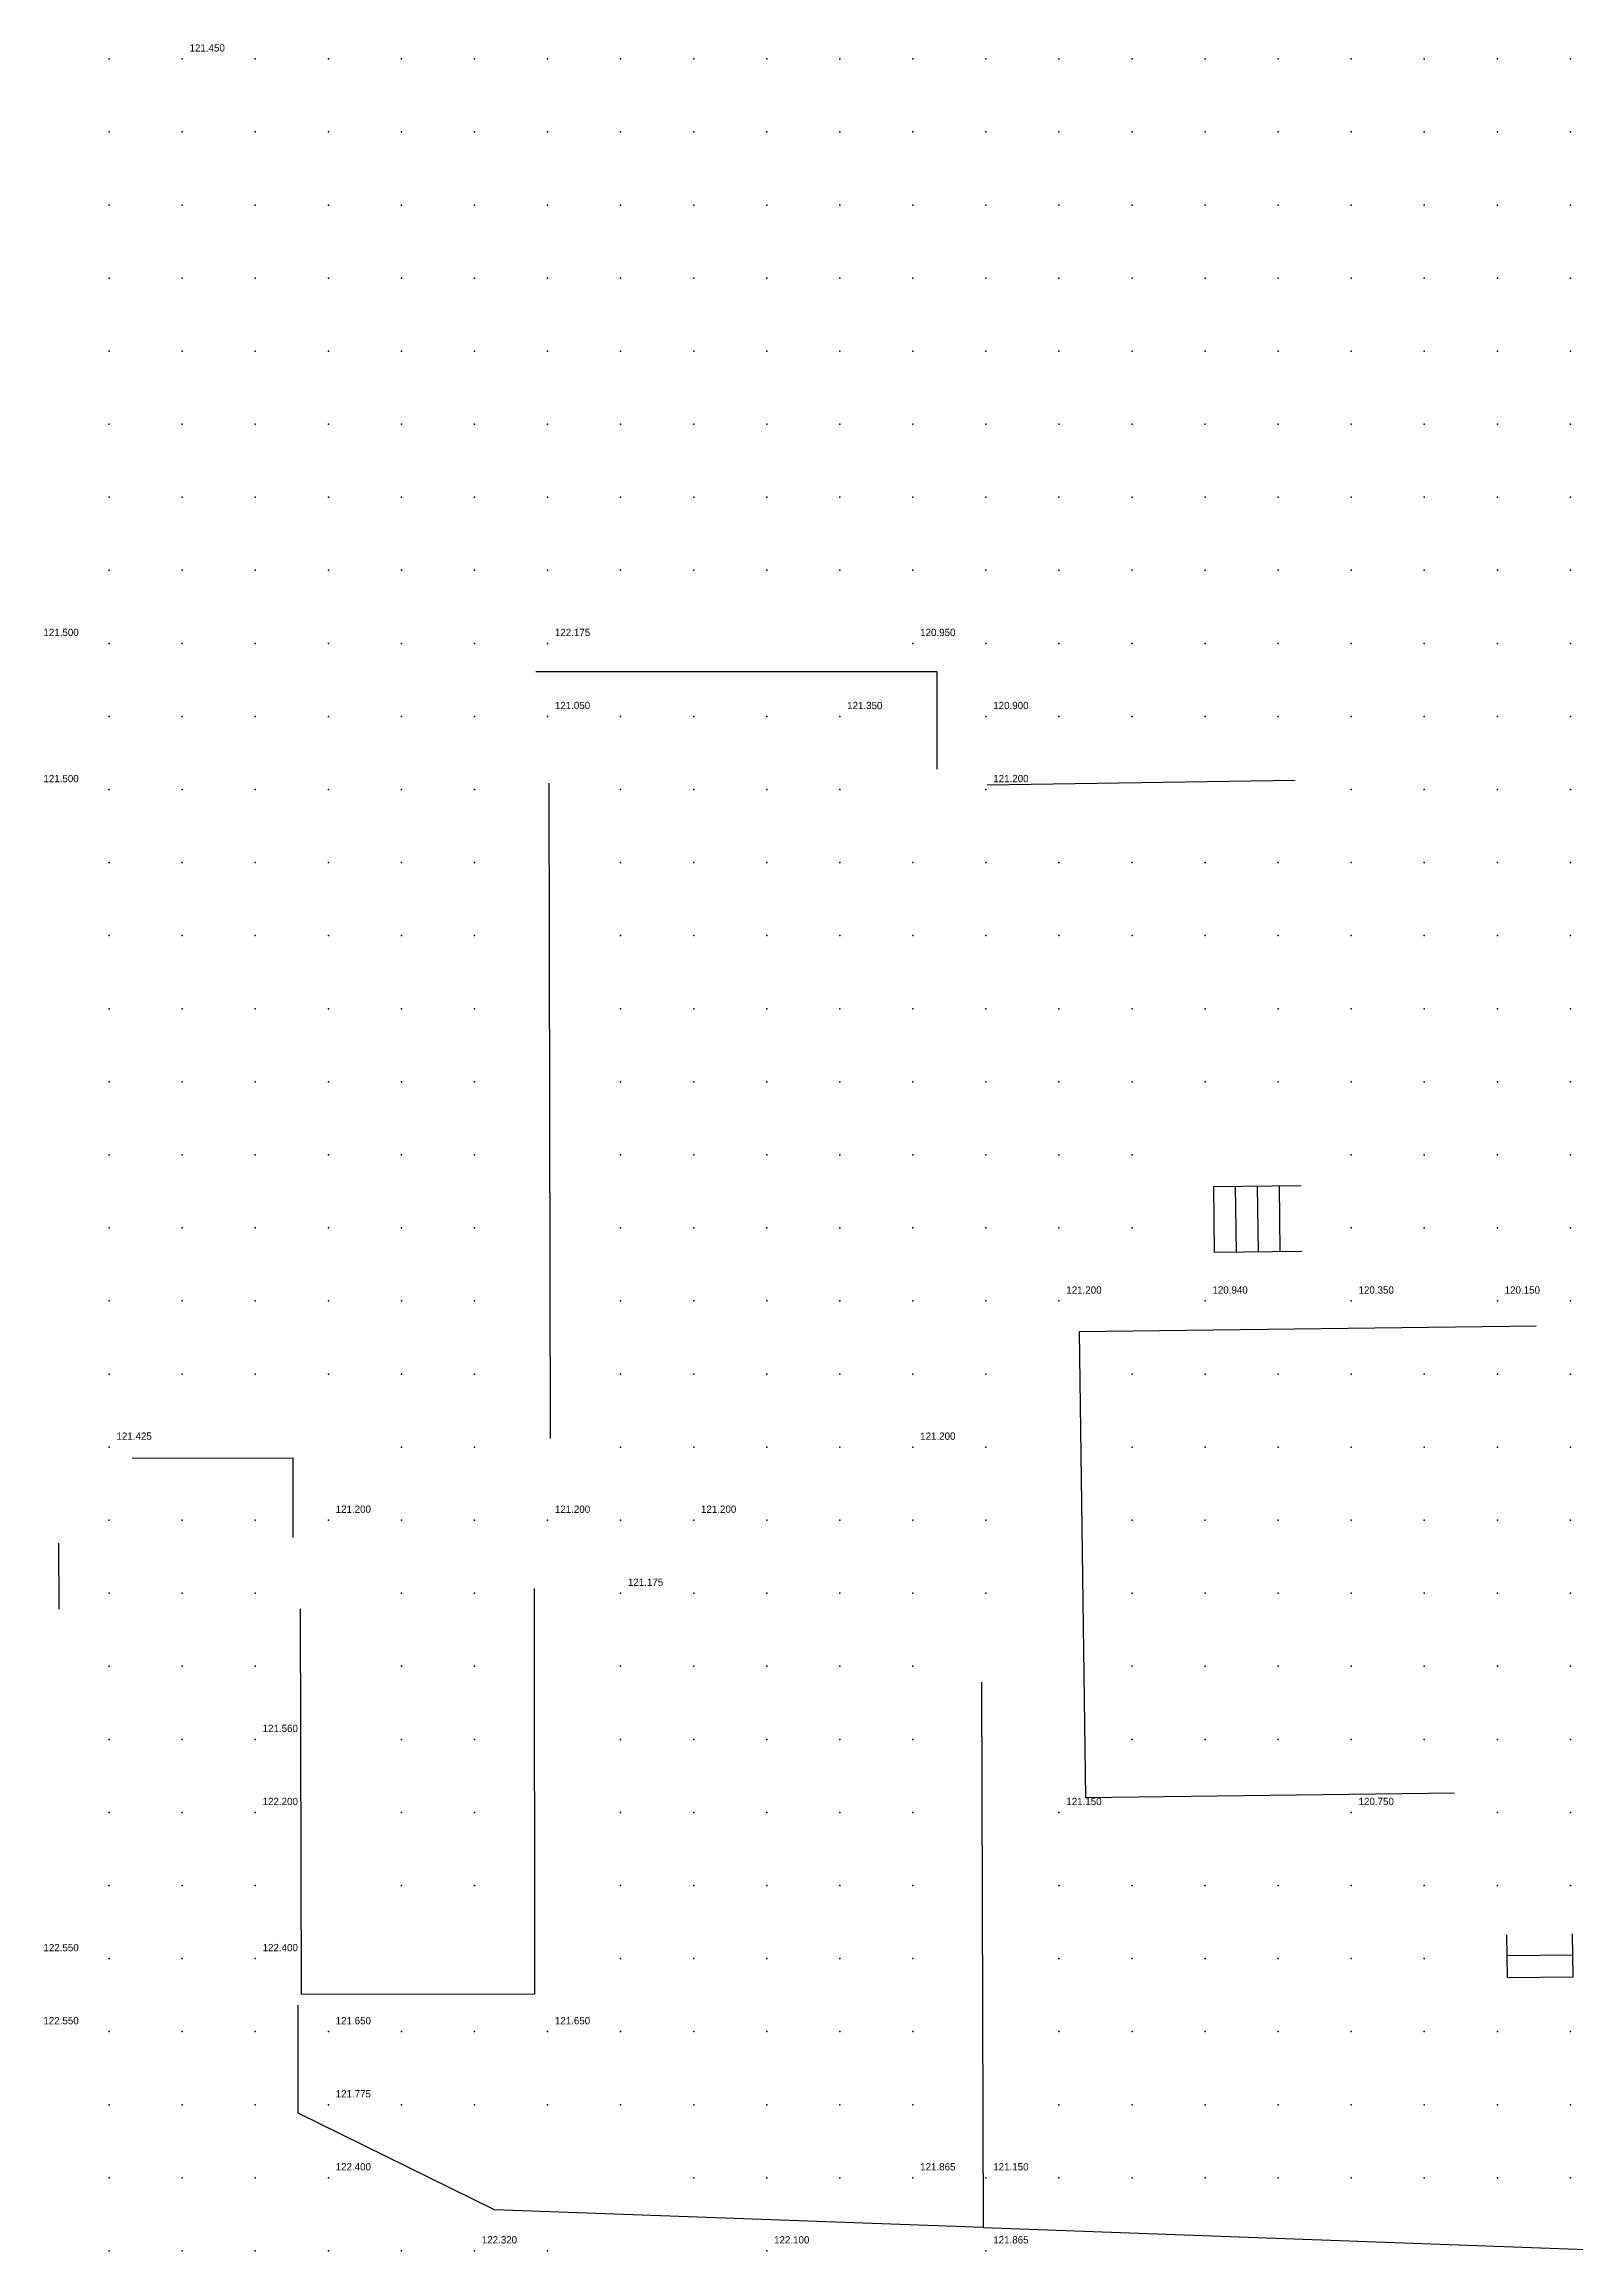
# Model space of a CAD drawing. Header units: metres. Extents: x 287878 to 288137, y 62805 to 63074.
# Drawn here: x 287993.11 to 288014.07, y 62978.99 to 63009.2 of the extents above; entities that cross this region are included whole.
import ezdxf

# ---------------------------------------------------------------- set-up
doc = ezdxf.new("R2010")
doc.units = ezdxf.units.M
for name, color, linetype in [('BARRIERS', 1, 'Continuous'), ('SURVEY_INTERP', 8, 'Continuous'), ('SURVEY_REAL', 3, 'Continuous')]:
    doc.layers.add(name, color=color, linetype=linetype)

msp = doc.modelspace()

# ---------------------------------------------------------------- linework, layer by layer
at = {"layer": 'BARRIERS'}
for p, q in [((287999.838, 63000.616), (288005.326, 63000.616)), ((288005.326, 63000.616), (288005.329, 62999.278)), ((288000.018, 62999.089), (288000.038, 62990.117)), ((288006.018, 62999.064), (288010.233, 62999.127)), ((288009.113, 62993.566), (288010.313, 62993.581)), ((288009.113, 62993.566), (288009.124, 62992.666)), ((288009.413, 62993.57), (288009.424, 62992.67)), ((288009.713, 62993.573), (288009.724, 62992.673)), ((288010.013, 62993.577), (288010.024, 62992.677)), ((288009.124, 62992.666), (288010.324, 62992.681)), ((288013.53, 62991.657), (288007.278, 62991.578)), ((288007.278, 62991.578), (288007.362, 62985.203)), ((287994.313, 62989.848), (287996.512, 62989.852)), ((287996.512, 62989.852), (287996.514, 62988.764)), ((287993.314, 62987.783), (287993.312, 62988.683)), ((287999.824, 62982.517), (287999.821, 62988.064)), ((287996.616, 62987.787), (287996.628, 62982.512)), ((288005.941, 62986.784), (288005.961, 62979.318)), ((288007.362, 62985.203), (288012.414, 62985.266)), ((288013.138, 62982.741), (288013.13, 62983.326)), ((288014.038, 62982.752), (288014.03, 62983.337)), ((288013.134, 62983.041), (288014.034, 62983.052)), ((288013.138, 62982.741), (288014.038, 62982.752)), ((287996.588, 62980.883), (287996.585, 62982.36)), ((287996.628, 62982.512), (287999.824, 62982.517)), ((287999.272, 62979.562), (287996.588, 62980.883)), ((288005.961, 62979.318), (287999.272, 62979.562)), ((288005.967, 62979.318), (288015.094, 62978.986))]:
    msp.add_line(p, q, dxfattribs=at)
at = {"layer": 'SURVEY_INTERP'}
for p in [(287994, 63009, 121.295), (287996, 63009, 121.265), (287997, 63009, 121.073), (287998, 63009, 120.991), (287999, 63009, 120.984), (288000, 63009, 120.98), (288001, 63009, 120.91), (288002, 63009, 120.83), (288003, 63009, 120.77), (288004, 63009, 120.687), (288005, 63009, 120.611), (288006, 63009, 120.612), (288007, 63009, 120.646), (288008, 63009, 120.539), (288009, 63009, 120.42), (288010, 63009, 120.411), (288011, 63009, 120.445), (288012, 63009, 120.357), (288013, 63009, 120.3), (288014, 63009, 120.313), (287994, 63008, 121.222), (287995, 63008, 121.28), (287996, 63008, 121.174), (287997, 63008, 121.032), (287998, 63008, 120.943), (287999, 63008, 120.893), (288000, 63008, 120.853), (288001, 63008, 120.8), (288002, 63008, 120.74), (288003, 63008, 120.68), (288004, 63008, 120.617), (288005, 63008, 120.562), (288006, 63008, 120.529), (288007, 63008, 120.501), (288008, 63008, 120.44), (288009, 63008, 120.373), (288010, 63008, 120.336), (288011, 63008, 120.313), (288012, 63008, 120.268), (288013, 63008, 120.224), (288014, 63008, 120.188), (287994, 63007, 121.132), (287995, 63007, 121.116), (287996, 63007, 121.057), (287997, 63007, 120.975), (287998, 63007, 120.902), (287999, 63007, 120.844), (288000, 63007, 120.794), (288001, 63007, 120.743), (288002, 63007, 120.69), (288003, 63007, 120.635), (288004, 63007, 120.581), (288005, 63007, 120.53), (288006, 63007, 120.484), (288007, 63007, 120.439), (288008, 63007, 120.388), (288009, 63007, 120.335), (288010, 63007, 120.29), (288011, 63007, 120.251), (288012, 63007, 120.21), (288013, 63007, 120.168), (288014, 63007, 120.125), (287994, 63006, 121.091), (287995, 63006, 121.05), (287996, 63006, 120.997), (287997, 63006, 120.935), (287998, 63006, 120.874), (287999, 63006, 120.819), (288000, 63006, 120.768), (288001, 63006, 120.719), (288002, 63006, 120.67), (288003, 63006, 120.621), (288004, 63006, 120.571), (288005, 63006, 120.521), (288006, 63006, 120.471), (288007, 63006, 120.42), (288008, 63006, 120.368), (288009, 63006, 120.316), (288010, 63006, 120.268), (288011, 63006, 120.223), (288012, 63006, 120.181), (288013, 63006, 120.139), (288014, 63006, 120.097), (287994, 63005, 121.089), (287995, 63005, 121.035), (287996, 63005, 120.978), (287997, 63005, 120.919), (287998, 63005, 120.863), (287999, 63005, 120.812), (288000, 63005, 120.764), (288001, 63005, 120.719), (288002, 63005, 120.675), (288003, 63005, 120.631), (288004, 63005, 120.585), (288005, 63005, 120.536), (288006, 63005, 120.484), (288007, 63005, 120.429), (288008, 63005, 120.372), (288009, 63005, 120.315), (288010, 63005, 120.262), (288011, 63005, 120.214), (288012, 63005, 120.171), (288013, 63005, 120.132), (288014, 63005, 120.094), (287994, 63004, 121.117), (287995, 63004, 121.051), (287996, 63004, 120.984), (287997, 63004, 120.922), (287998, 63004, 120.867), (287999, 63004, 120.82), (288000, 63004, 120.778), (288001, 63004, 120.739), (288002, 63004, 120.702), (288003, 63004, 120.665), (288004, 63004, 120.625), (288005, 63004, 120.578), (288006, 63004, 120.523), (288007, 63004, 120.46), (288008, 63004, 120.394), (288009, 63004, 120.329), (288010, 63004, 120.269), (288011, 63004, 120.218), (288012, 63004, 120.175), (288013, 63004, 120.142), (288014, 63004, 120.114), (287994, 63003, 121.18), (287995, 63003, 121.09), (287996, 63003, 121.005), (287997, 63003, 120.936), (287998, 63003, 120.883), (287999, 63003, 120.843), (288000, 63003, 120.811), (288001, 63003, 120.779), (288002, 63003, 120.75), (288003, 63003, 120.728), (288004, 63003, 120.7), (288005, 63003, 120.654), (288006, 63003, 120.591), (288007, 63003, 120.516), (288008, 63003, 120.433), (288009, 63003, 120.353), (288010, 63003, 120.284), (288011, 63003, 120.228), (288012, 63003, 120.187), (288013, 63003, 120.165), (288014, 63003, 120.16), (287994, 63002, 121.284), (287995, 63002, 121.142), (287996, 63002, 121.031), (287997, 63002, 120.954), (287998, 63002, 120.906), (287999, 63002, 120.883), (288000, 63002, 120.868), (288001, 63002, 120.839), (288002, 63002, 120.819), (288003, 63002, 120.83), (288004, 63002, 120.831), (288005, 63002, 120.774), (288006, 63002, 120.695), (288007, 63002, 120.599), (288008, 63002, 120.488), (288009, 63002, 120.384), (288010, 63002, 120.301), (288011, 63002, 120.238), (288012, 63002, 120.2), (288013, 63002, 120.193), (288014, 63002, 120.233), (287994, 63001, 121.361), (287995, 63001, 121.174), (287996, 63001, 121.048), (287997, 63001, 120.969), (287998, 63001, 120.93), (287999, 63001, 120.941), (288006, 63001, 120.823), (288007, 63001, 120.708), (288008, 63001, 120.547), (288009, 63001, 120.414), (288010, 63001, 120.315), (288011, 63001, 120.245), (288012, 63001, 120.205), (288013, 63001, 120.202), (288014, 63001, 120.276), (287994, 63000, 121.298), (287995, 63000, 121.158), (287996, 63000, 121.049), (287997, 63000, 120.976), (287998, 63000, 120.945), (287999, 63000, 120.982), (288001, 63000, 120.966), (288002, 63000, 120.931), (288003, 63000, 121.102), (288007, 63000, 120.779), (288008, 63000, 120.58), (288009, 63000, 120.43), (288010, 63000, 120.323), (288011, 63000, 120.247), (288012, 63000, 120.2), (288013, 63000, 120.182), (288014, 63000, 120.192), (287994, 62999, 121.217), (287995, 62999, 121.125), (287996, 62999, 121.04), (287997, 62999, 120.976), (287998, 62999, 120.942), (287999, 62999, 120.952), (288001, 62999, 120.928), (288002, 62999, 120.908), (288003, 62999, 120.996), (288004, 62999, 121.083), (288011, 62999, 120.246), (288012, 62999, 120.194), (288013, 62999, 120.164), (287994, 62998, 121.174), (287995, 62998, 121.101), (287996, 62998, 121.032), (287997, 62998, 120.975), (287998, 62998, 120.935), (287999, 62998, 120.914), (288001, 62998, 120.873), (288002, 62998, 120.856), (288003, 62998, 120.865), (288004, 62998, 120.863), (288005, 62998, 120.805), (288006, 62998, 120.726), (288007, 62998, 120.631), (288008, 62998, 120.519), (288009, 62998, 120.411), (288010, 62998, 120.319), (288011, 62998, 120.246), (288012, 62998, 120.193), (288013, 62998, 120.162), (288014, 62998, 120.149), (287994, 62997, 121.154), (287995, 62997, 121.09), (287996, 62997, 121.03), (287997, 62997, 120.978), (287998, 62997, 120.934), (287999, 62997, 120.9), (288001, 62997, 120.842), (288002, 62997, 120.816), (288003, 62997, 120.794), (288004, 62997, 120.765), (288005, 62997, 120.718), (288006, 62997, 120.653), (288007, 62997, 120.575), (288008, 62997, 120.487), (288009, 62997, 120.398), (288010, 62997, 120.316), (288011, 62997, 120.247), (288012, 62997, 120.195), (288013, 62997, 120.161), (288014, 62997, 120.141), (287994, 62996, 121.149), (287995, 62996, 121.091), (287996, 62996, 121.036), (287997, 62996, 120.987), (287998, 62996, 120.942), (287999, 62996, 120.903), (288001, 62996, 120.834), (288002, 62996, 120.801), (288003, 62996, 120.767), (288004, 62996, 120.727), (288005, 62996, 120.678), (288006, 62996, 120.618), (288007, 62996, 120.549), (288008, 62996, 120.472), (288009, 62996, 120.393), (288010, 62996, 120.317), (288011, 62996, 120.25), (288012, 62996, 120.195), (288013, 62996, 120.159), (288014, 62996, 120.143), (287994, 62995, 121.155), (287995, 62995, 121.102), (287996, 62995, 121.051), (287997, 62995, 121.003), (287998, 62995, 120.96), (287999, 62995, 120.92), (288001, 62995, 120.847), (288002, 62995, 120.81), (288003, 62995, 120.771), (288004, 62995, 120.727), (288005, 62995, 120.676), (288006, 62995, 120.617), (288007, 62995, 120.549), (288008, 62995, 120.475), (288009, 62995, 120.398), (288010, 62995, 120.324), (288011, 62995, 120.255), (288012, 62995, 120.197), (288013, 62995, 120.157), (287994, 62994, 121.173), (287995, 62994, 121.122), (287996, 62994, 121.074), (287997, 62994, 121.029), (287998, 62994, 120.987), (287999, 62994, 120.949), (288001, 62994, 120.877), (288002, 62994, 120.84), (288003, 62994, 120.8), (288004, 62994, 120.756), (288005, 62994, 120.705), (288006, 62994, 120.643), (288007, 62994, 120.571), (288008, 62994, 120.493), (288011, 62994, 120.267), (288012, 62994, 120.207), (288013, 62994, 120.163), (288014, 62994, 120.144), (287994, 62993, 121.201), (287995, 62993, 121.152), (287996, 62993, 121.105), (287997, 62993, 121.062), (287998, 62993, 121.023), (287999, 62993, 120.989), (288001, 62993, 120.923), (288002, 62993, 120.889), (288003, 62993, 120.852), (288004, 62993, 120.813), (288005, 62993, 120.766), (288006, 62993, 120.7), (288007, 62993, 120.616), (288008, 62993, 120.526), (288011, 62993, 120.285), (288012, 62993, 120.223), (288013, 62993, 120.175), (288014, 62993, 120.141), (287994, 62992, 121.24), (287995, 62992, 121.191), (287996, 62992, 121.145), (287997, 62992, 121.103), (287998, 62992, 121.067), (287999, 62992, 121.038), (288001, 62992, 120.984), (288002, 62992, 120.953), (288003, 62992, 120.921), (288004, 62992, 120.899), (288005, 62992, 120.871), (288006, 62992, 120.794), (287994, 62991, 121.29), (287995, 62991, 121.24), (287996, 62991, 121.194), (287997, 62991, 121.151), (287998, 62991, 121.116), (287999, 62991, 121.094), (288001, 62991, 121.056), (288002, 62991, 121.03), (288003, 62991, 120.999), (288004, 62991, 121.009), (288005, 62991, 121.046), (288006, 62991, 120.935), (288008, 62991, 120.615), (288009, 62991, 120.498), (288010, 62991, 120.402), (288011, 62991, 120.322), (288012, 62991, 120.255), (288013, 62991, 120.198), (288014, 62991, 120.151), (287998, 62990, 121.166), (287999, 62990, 121.149), (288001, 62990, 121.127), (288002, 62990, 121.12), (288003, 62990, 121.07), (288004, 62990, 121.083), (288006, 62990, 121.033), (288008, 62990, 120.643), (288009, 62990, 120.519), (288010, 62990, 120.419), (288011, 62990, 120.336), (288012, 62990, 120.266), (288013, 62990, 120.208), (288014, 62990, 120.158), (287994, 62989, 121.414), (287995, 62989, 121.373), (287996, 62989, 121.332), (287998, 62989, 121.217), (287999, 62989, 121.184), (288001, 62989, 121.165), (288003, 62989, 121.114), (288004, 62989, 121.054), (288005, 62989, 121.065), (288006, 62989, 120.96), (288008, 62989, 120.647), (288009, 62989, 120.528), (288010, 62989, 120.428), (288011, 62989, 120.344), (288012, 62989, 120.274), (288013, 62989, 120.215), (288014, 62989, 120.166), (287994, 62988, 121.484), (287995, 62988, 121.465), (287996, 62988, 121.44), (287998, 62988, 121.287), (287999, 62988, 121.211), (288002, 62988, 121.15), (288003, 62988, 121.092), (288004, 62988, 121.016), (288005, 62988, 120.955), (288006, 62988, 120.87), (288008, 62988, 120.636), (288009, 62988, 120.527), (288010, 62988, 120.43), (288011, 62988, 120.346), (288012, 62988, 120.275), (288013, 62988, 120.217), (288014, 62988, 120.172), (287994, 62987, 121.56), (287995, 62987, 121.573), (287996, 62987, 121.567), (287998, 62987, 121.389), (287999, 62987, 121.272), (288001, 62987, 121.163), (288002, 62987, 121.126), (288003, 62987, 121.065), (288004, 62987, 120.992), (288005, 62987, 120.914), (288008, 62987, 120.626), (288009, 62987, 120.524), (288010, 62987, 120.429), (288011, 62987, 120.344), (288012, 62987, 120.27), (288013, 62987, 120.212), (288014, 62987, 120.173), (287994, 62986, 121.647), (287995, 62986, 121.685), (287998, 62986, 121.506), (287999, 62986, 121.357), (288001, 62986, 121.183), (288002, 62986, 121.125), (288003, 62986, 121.059), (288004, 62986, 120.984), (288005, 62986, 120.903), (288008, 62986, 120.622), (288009, 62986, 120.524), (288010, 62986, 120.429), (288011, 62986, 120.34), (288012, 62986, 120.26), (288013, 62986, 120.195), (288014, 62986, 120.164), (287994, 62985, 121.745), (287995, 62985, 121.875), (287998, 62985, 121.608), (287999, 62985, 121.443), (288001, 62985, 121.239), (288002, 62985, 121.158), (288003, 62985, 121.08), (288004, 62985, 120.999), (288005, 62985, 120.916), (288013, 62985, 120.183), (287994, 62984, 121.856), (287995, 62984, 121.953), (287996, 62984, 122.051), (287998, 62984, 121.678), (287999, 62984, 121.521), (288001, 62984, 121.325), (288002, 62984, 121.221), (288003, 62984, 121.125), (288004, 62984, 121.04), (288005, 62984, 120.957), (288007, 62984, 120.761), (288008, 62984, 120.652), (288009, 62984, 120.544), (288010, 62984, 120.443), (288011, 62984, 120.352), (288012, 62984, 120.273), (288013, 62984, 120.21), (288014, 62984, 120.178), (287994, 62983, 122.024), (287995, 62983, 122.082), (288001, 62983, 121.446), (288002, 62983, 121.301), (288003, 62983, 121.19), (288004, 62983, 121.112), (288005, 62983, 121.041), (288007, 62983, 120.82), (288008, 62983, 120.69), (288009, 62983, 120.567), (288010, 62983, 120.459), (288011, 62983, 120.369), (288012, 62983, 120.299), (287994, 62982, 122.172), (287995, 62982, 122.015), (287996, 62982, 122.081), (287998, 62982, 121.77), (287999, 62982, 121.644), (288001, 62982, 121.535), (288002, 62982, 121.364), (288003, 62982, 121.262), (288004, 62982, 121.236), (288005, 62982, 121.216), (288007, 62982, 120.918), (288008, 62982, 120.742), (288009, 62982, 120.595), (288010, 62982, 120.476), (288011, 62982, 120.384), (288012, 62982, 120.321), (288013, 62982, 120.297), (288014, 62982, 120.324), (287994, 62981, 122.022), (287995, 62981, 121.926), (287996, 62981, 121.993), (287998, 62981, 121.909), (287999, 62981, 121.735), (288000, 62981, 121.634), (288001, 62981, 121.528), (288002, 62981, 121.391), (288003, 62981, 121.335), (288004, 62981, 121.441), (288005, 62981, 121.565), (288007, 62981, 121.045), (288008, 62981, 120.797), (288009, 62981, 120.619), (288010, 62981, 120.488), (288011, 62981, 120.393), (288012, 62981, 120.332), (288013, 62981, 120.319), (288014, 62981, 120.376), (287994, 62980, 121.823), (287995, 62980, 121.86), (287996, 62980, 122.084), (288002, 62980, 121.4), (288003, 62980, 121.373), (288004, 62980, 121.593), (288007, 62980, 121.115), (288008, 62980, 120.821), (288009, 62980, 120.627), (288010, 62980, 120.49), (288011, 62980, 120.392), (288012, 62980, 120.33), (288013, 62980, 120.309), (288014, 62980, 120.338), (287994, 62979, 121.678), (287995, 62979, 121.758), (287996, 62979, 121.933), (287997, 62979, 122.083), (287998, 62979, 122.078), (288000, 62979, 121.963)]:
    msp.add_point(p, dxfattribs=at)
at = {"layer": 'SURVEY_REAL'}
for p in [(287995, 63009, 121.45), (288000, 63001, 122.175), (288005, 63001, 120.95), (288000, 63000, 121.05), (288004, 63000, 121.35), (288006, 63000, 120.9), (288006, 62999, 121.2), (288014, 62999, 120.15), (288014, 62995, 120.15), (288007, 62992, 121.2), (288009, 62992, 120.94), (288011, 62992, 120.35), (288013, 62992, 120.15), (288014, 62992, 120.15), (287994, 62990, 121.425), (288005, 62990, 121.2), (287997, 62989, 121.2), (288000, 62989, 121.2), (288002, 62989, 121.2), (288001, 62988, 121.175), (287996, 62986, 121.56), (287996, 62985, 122.2), (288007, 62985, 121.15), (288011, 62985, 120.75), (288014, 62985, 120.15), (287996, 62983, 122.4), (287997, 62982, 121.65), (288000, 62982, 121.65), (287997, 62981, 121.775), (287997, 62980, 122.4), (288005, 62980, 121.865), (288006, 62980, 121.15), (287999, 62979, 122.32), (288003, 62979, 122.1), (288006, 62979, 121.865)]:
    msp.add_point(p, dxfattribs=at)

# ---------------------------------------------------------------- texts
for s, p in [('121.450', (287995.1, 63009.1, 121.45)), ('121.500', (287993.1, 63001.1, 121.5)), ('122.175', (288000.1, 63001.1, 122.175)), ('120.950', (288005.1, 63001.1, 120.95)), ('121.050', (288000.1, 63000.1, 121.05)), ('121.350', (288004.1, 63000.1, 121.35)), ('120.900', (288006.1, 63000.1, 120.9)), ('121.500', (287993.1, 62999.1, 121.5)), ('121.200', (288006.1, 62999.1, 121.2)), ('121.200', (288007.1, 62992.1, 121.2)), ('120.940', (288009.1, 62992.1, 120.94)), ('120.350', (288011.1, 62992.1, 120.35)), ('120.150', (288013.1, 62992.1, 120.15)), ('121.425', (287994.1, 62990.1, 121.425)), ('121.200', (288005.1, 62990.1, 121.2)), ('121.200', (287997.1, 62989.1, 121.2)), ('121.200', (288000.1, 62989.1, 121.2)), ('121.200', (288002.1, 62989.1, 121.2)), ('121.175', (288001.1, 62988.1, 121.175)), ('121.560', (287996.1, 62986.1, 121.56)), ('122.200', (287996.1, 62985.1, 122.2)), ('121.150', (288007.1, 62985.1, 121.15)), ('120.750', (288011.1, 62985.1, 120.75)), ('122.550', (287993.1, 62983.1, 122.55)), ('122.400', (287996.1, 62983.1, 122.4)), ('122.550', (287993.1, 62982.1, 122.55)), ('121.650', (287997.1, 62982.1, 121.65)), ('121.650', (288000.1, 62982.1, 121.65)), ('121.775', (287997.1, 62981.1, 121.775)), ('122.400', (287997.1, 62980.1, 122.4)), ('121.865', (288005.1, 62980.1, 121.865)), ('121.150', (288006.1, 62980.1, 121.15)), ('122.320', (287999.1, 62979.1, 122.32)), ('122.100', (288003.1, 62979.1, 122.1)), ('121.865', (288006.1, 62979.1, 121.865))]:
    msp.add_text(s, height=0.1, dxfattribs=at).set_placement(p)

doc.saveas('drawing.dxf')
